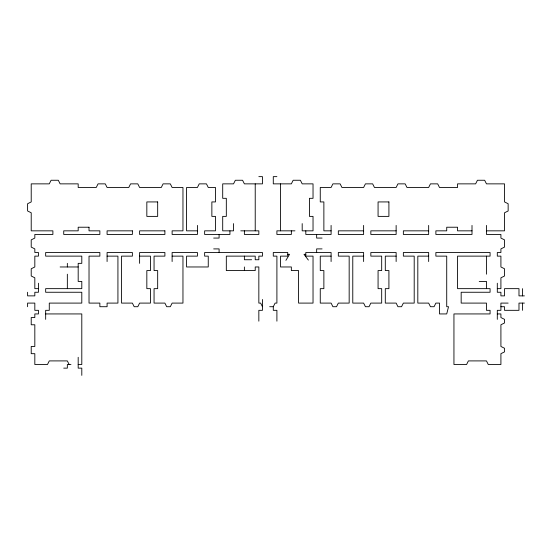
<?xml version="1.0" encoding="UTF-8"?>
<svg xmlns="http://www.w3.org/2000/svg" width="552" height="552" viewBox="0 0 552 552"><rect width="100%" height="100%" fill="white"/><g stroke="black" fill="none" stroke-linecap="round" stroke-linejoin="round"><path stroke-width="0.83" d="M276.904 321.16L276.904 310.327L273.288 310.327L273.288 306.712L275.096 303.096L276.904 303.096L276.904 256.128L273.288 256.128L273.288 252.512L287.744 252.512L287.744 256.128L280.519 256.128L280.519 266.968L291.352 266.968L291.352 270.583L298.584 270.583L298.584 303.096L313.032 303.096L313.032 256.128L305.808 256.128L305.808 252.512L331.096 252.512L331.096 261.544M285.915 260.351L289.552 254.32L287.744 254.32M258.84 176.64L262.448 176.64L262.448 183.864L244.384 183.864L242.576 180.256L235.352 180.256L233.544 183.864L222.704 183.864L222.704 198.32L226.32 198.32L226.32 216.384L222.704 216.384L222.704 230.839L233.544 230.839L233.544 223.608M276.904 176.64L273.288 176.64L273.288 183.864L291.352 183.864L293.16 180.256L300.392 180.256L302.192 183.864L313.032 183.864L313.032 198.32L309.424 198.32L309.424 216.384L313.032 216.384L313.032 230.839L302.192 230.839L302.192 223.608M197.416 230.839L186.576 230.839L186.576 187.48L197.416 187.48L199.224 183.864L206.448 183.864L208.256 187.48L215.48 187.48L215.48 201.928L211.864 201.928L211.864 216.384L215.48 216.384L215.48 230.839L204.64 230.839L204.64 234.448L229.936 234.448L229.936 230.839M240.775 230.839L258.84 230.839L258.84 234.448L244.384 234.448L244.384 230.839M294.968 230.839L276.904 230.839L276.904 234.448L291.352 234.448L291.352 230.839M331.096 230.839L323.872 230.839L323.872 201.928L320.263 201.928L320.263 187.48L331.096 187.48L332.904 183.864L340.135 183.864L341.936 187.48L363.616 187.48L365.424 183.864L372.648 183.864L374.456 187.48L396.136 187.48L397.944 183.864L405.168 183.864L406.976 187.48L428.656 187.48L430.457 183.864L437.688 183.864L439.495 187.48L457.56 187.48L457.56 183.864L475.624 183.864L477.432 180.256L484.656 180.256L486.464 183.864L504.528 183.864L504.528 201.928L508.144 203.736L508.144 210.967L504.528 212.768L504.528 230.839L486.464 230.839M363.616 230.839L338.328 230.839L338.328 234.448L363.616 234.448L363.616 225.416M396.136 230.839L370.841 230.839L370.841 234.448L396.136 234.448L396.136 225.416M428.656 230.839L403.36 230.839L403.36 234.448L428.656 234.448L428.656 225.416M472.008 230.839L457.56 230.839L457.56 227.224L446.72 227.224L446.72 230.839L435.88 230.839L435.88 234.448L472.008 234.448L472.008 225.416M213.672 238.064L219.096 238.064L219.096 234.448M322.064 238.064L316.648 238.064L316.648 234.448M213.672 248.904L219.096 248.904L219.096 252.512M322.064 248.904L316.648 248.904L316.648 252.512M305.808 254.32L304 254.32L308.368 260.089M107.088 256.128L117.928 256.128L117.928 303.096L107.088 303.096L107.088 306.712L99.864 306.712L99.864 303.096L89.024 303.096L89.024 256.128L99.864 256.128L99.864 252.512L45.664 252.512L45.664 256.128L81.799 256.128L81.799 263.352L78.184 263.352L78.184 281.416L81.799 281.416L81.799 288.648L45.664 288.648L45.664 292.256L81.799 292.256L81.799 303.096L49.28 303.096L49.28 310.327L45.664 310.327L45.664 319.36M139.608 256.128L150.448 256.128L150.448 270.583L146.832 270.583L146.832 288.648L150.448 288.648L150.448 303.096L139.608 303.096L137.8 306.712L134.184 306.712L132.376 303.096L121.543 303.096L121.543 256.128L132.376 256.128L132.376 252.512L107.088 252.512L107.088 261.544M172.12 256.128L182.96 256.128L182.96 303.096L172.12 303.096L170.32 306.712L166.704 306.712L164.896 303.096L154.056 303.096L154.056 288.648L157.672 288.648L157.672 270.583L154.056 270.583L154.056 256.128L164.896 256.128L164.896 252.512L139.608 252.512L139.608 263.352M331.096 256.128L320.263 256.128L320.263 270.583L323.872 270.583L323.872 288.648L320.263 288.648L320.263 303.096L331.096 303.096L332.904 306.712L336.52 306.712L338.328 303.096L349.168 303.096L349.168 256.128L338.328 256.128L338.328 252.512L363.616 252.512L363.616 261.544M363.616 256.128L352.776 256.128L352.776 303.096L363.616 303.096L365.424 306.712L369.04 306.712L370.841 303.096L381.68 303.096L381.68 288.648L378.072 288.648L378.072 270.583L381.68 270.583L381.68 256.128L370.841 256.128L370.841 252.512L396.136 252.512L396.136 261.544M396.136 256.128L385.296 256.128L385.296 270.583L388.912 270.583L388.912 288.648L385.296 288.648L385.296 303.096L396.136 303.096L397.944 306.712L401.552 306.712L403.36 303.096L414.2 303.096L414.2 256.128L403.36 256.128L403.36 252.512L428.656 252.512L428.656 261.544M428.656 256.128L417.816 256.128L417.816 303.096L428.656 303.096L430.457 306.712L434.072 306.712L435.88 303.096L439.495 303.096L439.495 313.936L446.72 313.936L448.528 306.712L446.72 306.712L446.72 256.128L435.88 256.128L435.88 252.512L490.072 252.512L490.072 256.128L457.56 256.128L457.56 288.648L490.072 288.648L490.072 292.256L461.168 292.256L461.168 303.096L486.464 303.096L486.464 310.327L490.072 310.327L490.072 313.936L453.944 313.936L453.944 364.52L466.592 364.52L468.4 360.904L486.464 360.904L488.272 364.52L500.912 364.52L500.912 353.68L504.528 351.872L504.528 348.264L500.912 346.456L500.912 324.776L504.528 322.968L504.528 319.36L500.912 317.552L500.912 313.936L497.304 313.936M251.608 259.744L244.384 259.744L244.384 256.128M60.12 266.968L78.184 266.968M479.239 281.416L486.464 281.416L486.464 288.648M38.44 288.648L34.824 288.648L34.824 277.808L31.216 276L31.216 268.776L34.824 266.968L34.824 256.128L38.44 256.128L38.44 252.512L34.824 252.512L34.824 248.904L31.216 247.096L31.216 239.872L34.824 238.064L34.824 234.448L52.889 234.448L52.889 230.839L31.216 230.839L31.216 212.768L27.6 210.967L27.6 203.736L31.216 201.928L31.216 183.864L49.28 183.864L51.088 180.256L58.312 180.256L60.12 183.864L78.184 183.864L78.184 187.48L96.248 187.48L98.056 183.864L105.28 183.864L107.088 187.48L128.768 187.48L130.576 183.864L137.8 183.864L139.608 187.48L161.287 187.48L163.088 183.864L170.32 183.864L172.12 187.48L182.96 187.48L182.96 230.839L172.12 230.839L172.12 234.448L197.416 234.448L197.416 225.416M497.304 288.648L500.912 288.648L500.912 277.808L504.528 276L504.528 268.776L500.912 266.968L500.912 256.128L497.304 256.128L497.304 252.512L500.912 252.512L500.912 248.904L504.528 247.096L504.528 239.872L500.912 238.064L500.912 234.448L486.464 234.448L486.464 225.416M524.4 295.872L518.983 295.872L518.983 288.648L504.528 288.648L504.528 295.872L500.912 295.872L500.912 292.256L497.304 292.256L497.304 283.224M508.144 303.096L500.912 303.096L500.912 310.327L497.304 310.327L497.304 319.36M524.4 303.096L518.983 303.096L518.983 310.327L504.528 310.327L504.528 306.712L500.912 306.712M269.68 306.712L273.288 306.712M45.664 313.936L81.799 313.936L81.799 364.52L78.184 364.52M70.96 364.52L67.344 364.52L67.344 368.136L63.728 368.136M262.448 306.712L260.647 303.096L258.84 303.096L258.84 266.968L255.224 266.968L255.224 270.583L226.32 270.583L226.32 256.128L255.224 256.128L255.224 259.744L258.84 259.744L258.84 256.128L262.448 256.128L262.448 252.512L204.64 252.512L204.64 256.128L208.256 256.128L208.256 266.968L186.576 266.968L186.576 256.128L197.416 256.128L197.416 252.512L172.12 252.512L172.12 261.544M69.152 364.52L67.344 360.904L49.28 360.904L47.472 364.52L34.824 364.52L34.824 353.68L31.216 353.68L31.216 346.456L34.824 346.456L34.824 324.776L31.216 324.776L31.216 317.552L34.824 317.552L34.824 313.936L38.44 313.936L38.44 310.327L34.824 310.327L34.824 303.096L27.6 303.096L27.6 306.712M522.592 288.648L522.592 295.872M522.592 303.096L522.592 310.327M486.464 256.128L486.464 274.192M331.096 225.416L331.096 234.448L305.808 234.448L305.808 230.839M280.519 183.864L280.519 230.839M262.448 299.488L262.448 310.327L258.84 310.327L258.84 321.16M255.224 183.864L255.224 230.839M244.384 266.968L244.384 270.583M81.799 375.36L81.799 368.136L78.184 368.136L78.184 357.296M67.344 263.352L67.344 266.968M67.344 274.192L67.344 288.648M38.44 283.224L38.44 292.256L34.824 292.256L34.824 295.872L27.6 295.872L27.6 292.256M157.672 201.928L146.832 201.928L146.832 216.384L157.672 216.384L157.672 201.928M388.912 201.928L378.072 201.928L378.072 216.384L388.912 216.384L388.912 201.928M89.024 227.224L78.184 227.224L78.184 230.839L63.728 230.839L63.728 234.448L99.864 234.448L99.864 230.839L89.024 230.839L89.024 227.224M132.376 230.839L107.088 230.839L107.088 234.448L132.376 234.448L132.376 230.839M164.896 230.839L139.608 230.839L139.608 234.448L164.896 234.448L164.896 230.839"/></g></svg>
